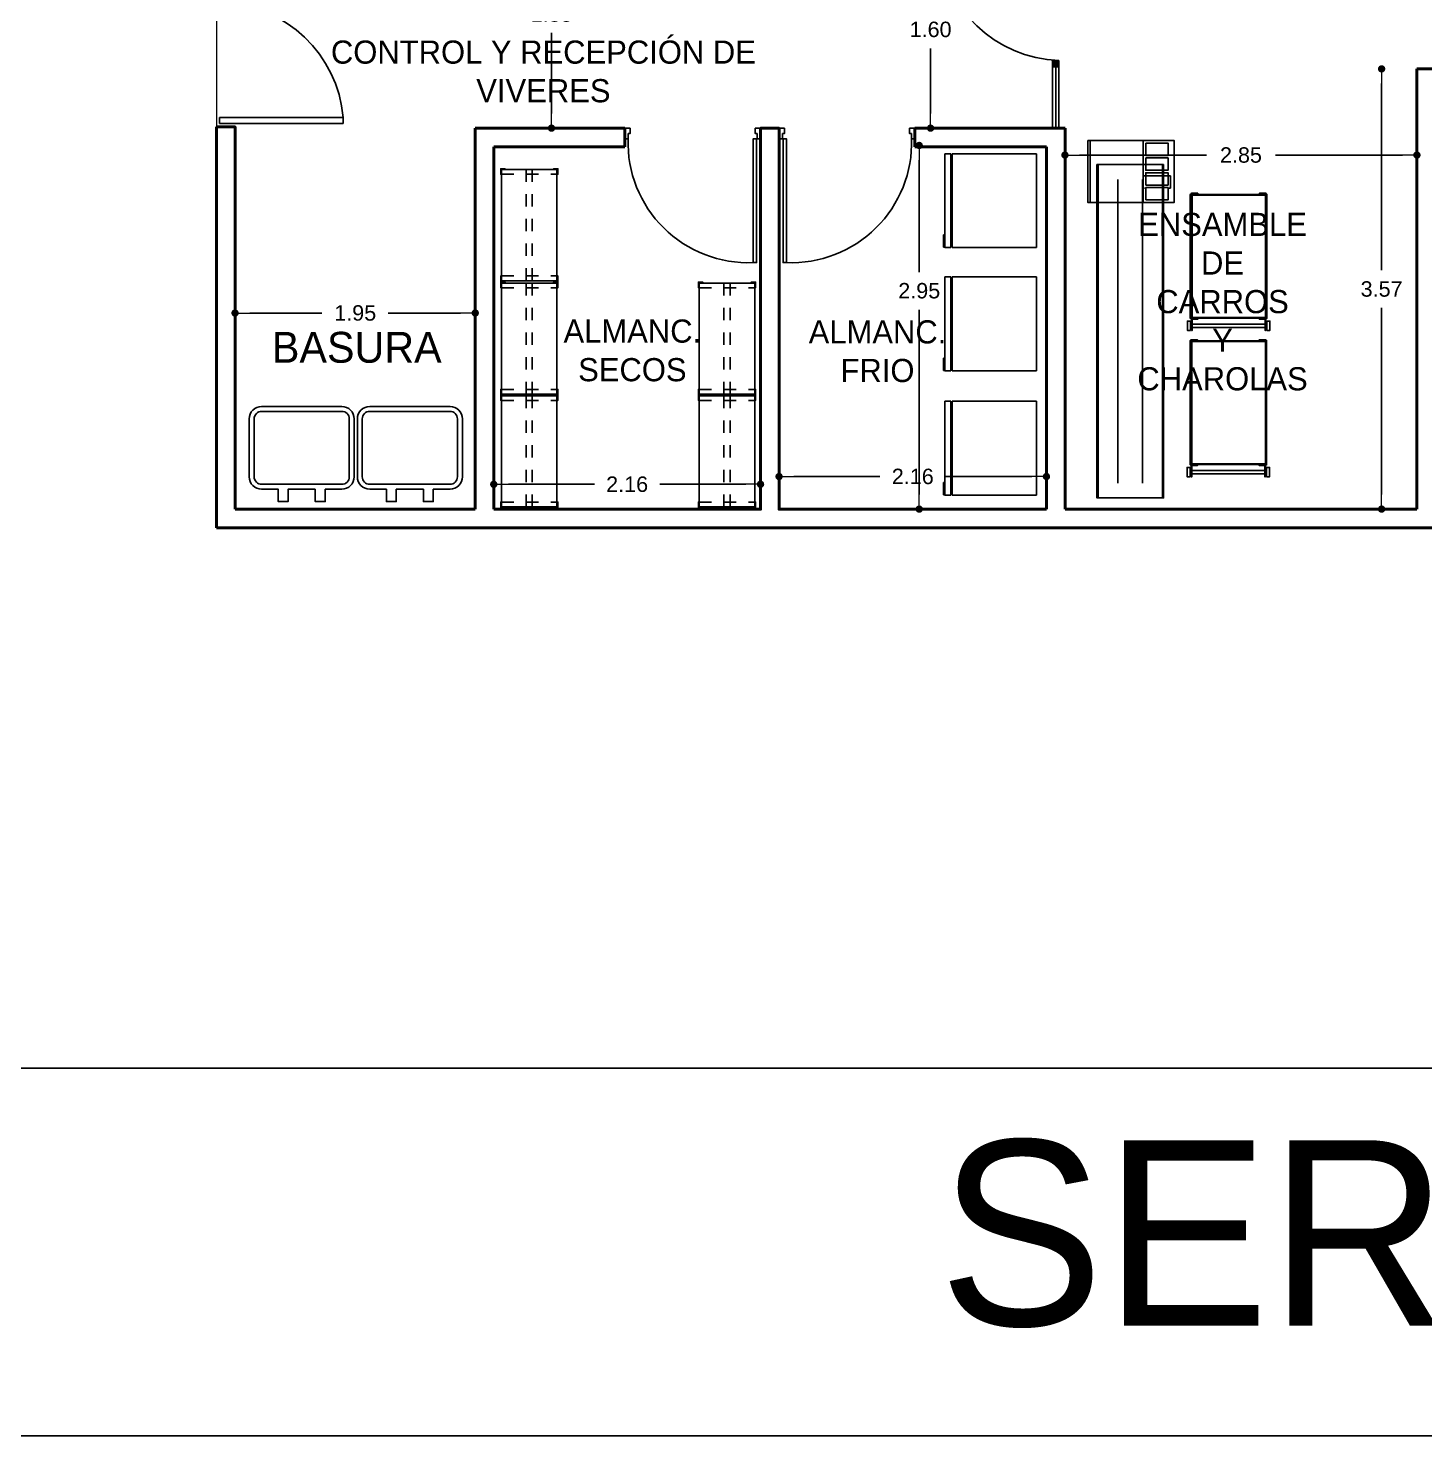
# Model space of a CAD drawing. Header units: millimetres. Extents: x 2523 to 2756, y 378 to 482.
# Drawn here: x 2678.3 to 2689.61, y 378.27 to 389.67 of the extents above; entities that cross this region are included whole.
import ezdxf
from ezdxf.enums import TextEntityAlignment as Align

# ---------------------------------------------------------------- set-up
doc = ezdxf.new("R2010")
doc.units = ezdxf.units.MM
doc.linetypes.add('HIDDEN5', pattern=[0.07, 0.04, -0.03])
doc.layers.get('Defpoints').update_dxf_attribs({"color": 8})
for name, color, linetype in [('C-MAESTRA', 253, 'Continuous'), ('CANCEL', 6, 'Continuous'), ('MOBILIARIO', 161, 'Continuous'), ('MS', 8, 'Continuous'), ('PUERTAS', 2, 'Continuous'), ('TEXTOS', 3, 'Continuous')]:
    doc.layers.add(name, color=color, linetype=linetype)
doc.layers.add('MUROS', color=7, linetype='Continuous', lineweight=50)
doc.layers.add('SUPERFICIE ACTUAL 2017', color=30, linetype='Continuous', lineweight=0)
doc.styles.add('A-03 PLANTA BAJA$0$HANDLET', font='handlet.shx')
doc.styles.add('Estilo_Generado_2', font='', dxfattribs={"height": 0.125})
doc.styles.add('STYLE1', font='GOTHIC.TTF')
doc.styles.get('Estilo_Generado_2').set_extended_font_data('Arial Occidental')
doc.dimstyles.new('Estilo_Generado__1', dxfattribs={"dimtxt": 0.125, "dimasz": 0.11875, "dimexe": 0.18, "dimexo": 0.2, "dimgap": 0.09, "dimtad": 0, "dimtih": 1, "dimtoh": 1, "dimzin": 0, "dimdsep": 46, "dimtxsty": 'Estilo_Generado_2', "dimblk": 'ARROWHEAD_11', "dimcen": 0.09, "dimse1": 1, "dimse2": 1, "dimclrd": 256, "dimclre": 7, "dimclrt": 7, "dimadec": 0, "dimazin": 0, "dimtfac": 1, "dimtmove": 0, "dimatfit": 3, "dimfxl": 1, "dimtolj": 1, "dimtzin": 0, "dimlwd": -1, "dimarcsym": 0})

# ---------------------------------------------------------------- blocks, each defined once
blk = doc.blocks.new('P110')
at = {"color": 2}
blk.add_lwpolyline([(0.032, 1.088), (0.032, 0.085), (0.032, 1.088), (0.059, 1.088), (0.059, 0.085), (0.032, 0.085)], close=True, dxfattribs=at)
for points in [[(0, 0.016), (0, 0), (0.043, 0), (0.043, 0.044), (0.028, 0.044), (0.028, 0.085), (0, 0.085), (0, 0.068)], [(1.1, 0.016), (1.1, 0), (1.057, 0), (1.057, 0.044), (1.072, 0.044), (1.072, 0.085), (1.1, 0.085), (1.1, 0.068)]]:
    blk.add_lwpolyline(points, dxfattribs=at)
at = {"color": 8}
blk.add_arc((0.1, 0.116), 0.973, 358.2021, 92.3627, dxfattribs=at)
blk = doc.blocks.new('A-03 PLANTA BAJA$0$849')
at = {"layer": 'MOBILIARIO'}
for p, q in [((-0.38, 0), (0.38, 0)), ((-0.38, 0), (-0.38, -0.682)), ((0.38, 0), (0.38, -0.682)), ((-0.38, -0.682), (0.38, -0.682)), ((-0.38, -0.692), (0.38, -0.692)), ((-0.38, -0.74), (-0.38, -0.692)), ((-0.377, -0.742), (-0.377, -0.752)), ((-0.277, -0.742), (-0.277, -0.752)), ((0.38, -0.692), (0.38, -0.74))]:
    blk.add_line(p, q, dxfattribs=at)
for points in [[(0.38, -0.74), (-0.38, -0.74)], [(-0.377, -0.742), (-0.277, -0.742)], [(-0.377, -0.752), (-0.277, -0.752)]]:
    blk.add_lwpolyline(points, dxfattribs=at)
at = {"layer": 'MOBILIARIO', "style": 'A-03 PLANTA BAJA$0$HANDLET'}
blk.add_attdef('849', text='', height=0.075, dxfattribs=at).set_placement((0.001, -0.409), align=Align.MIDDLE_CENTER)
blk = doc.blocks.new('10260204')
at = {"color": 8, "linetype": 'HIDDEN5'}
for p, q in [((0.05, -0.011), (0.05, -0.461)), ((0.873, -0.011), (0.873, -0.461)), ((0.011, -0.211), (0.911, -0.211)), ((0.011, -0.261), (0.911, -0.261))]:
    blk.add_line(p, q, dxfattribs=at)
for points in [[(0.05, -0.011), (0.05, -0.005), (0.005, -0.005), (0.005, -0.04), (0.011, -0.04)], [(0.873, -0.011), (0.873, -0.005), (0.918, -0.005), (0.918, -0.04), (0.911, -0.04)], [(0.05, -0.461), (0.05, -0.468), (0.005, -0.468), (0.005, -0.433), (0.011, -0.433)], [(0.873, -0.461), (0.873, -0.468), (0.918, -0.468), (0.918, -0.433), (0.911, -0.433)]]:
    blk.add_lwpolyline(points)
blk.add_lwpolyline([(0.011, -0.461), (0.011, -0.011), (0.911, -0.011), (0.911, -0.461)], close=True)
blk = doc.blocks.new('PK100')
at = {"layer": 'CANCEL'}
blk.add_lwpolyline([(-0.978, -0.025), (-0.978, 0.975), (-0.931, 0.975), (-0.931, -0.025), (-0.978, -0.025), (-0.978, 0.965)], dxfattribs=at)
blk.add_arc((-1.019, -0.041), 1.02, 2.3148, 85.014, dxfattribs=at)
blk = doc.blocks.new('BLOQUE NUTRICION$0$NUTRICION Y DIETETICA$0$NUTRICION$0$72560061')
at = {"color": 8}
for p, q in [((0, 0.309), (-0.026, 0.309)), ((-0.026, 0.295), (-0.026, -0.295)), ((0, 0.3), (0, 0.309)), ((0, -0.309), (-0.026, -0.309)), ((0, -0.3), (0, -0.309))]:
    blk.add_line(p, q, dxfattribs=at)
for points in [[(-1.076, 0.25), (-1.086, 0.25), (-1.086, 0.3, -0.414214), (-1.076, 0.31), (-0.076, 0.31, -0.414214), (-0.066, 0.3)], [(-1.076, -0.25), (-1.086, -0.25), (-1.086, -0.3, 0.414214), (-1.076, -0.31), (-0.076, -0.31, 0.414214), (-0.066, -0.3)]]:
    blk.add_lwpolyline(points, format="xyb", dxfattribs=at)
blk.add_lwpolyline([(-1.076, -0.3), (-1.076, 0.3), (-0.076, 0.3), (-0.076, -0.3)], close=True)
blk.add_lwpolyline([(-1.071, -0.3), (-1.071, 0.295), (-0.081, 0.295), (-0.081, -0.3)])
for points in [[(-0.066, 0.295), (-0.066, 0.25), (-0.076, 0.25)], [(-0.001, 0.309), (0.024, 0.309), (0.024, 0.334), (-0.051, 0.334), (-0.051, 0.309), (-0.026, 0.309), (-0.026, 0.3)], [(0, 0.295), (0, -0.295)], [(-0.066, -0.295), (-0.066, -0.25), (-0.076, -0.25)], [(-0.001, -0.309), (0.024, -0.309), (0.024, -0.334), (-0.051, -0.334), (-0.051, -0.309), (-0.026, -0.309), (-0.026, -0.3)]]:
    blk.add_lwpolyline(points, dxfattribs=at)
for points in [[(-0.069, 0.265), (-0.074, 0.265), (-0.074, 0.3), (0.024, 0.3), (0.024, 0.295), (-0.069, 0.295)], [(-0.069, -0.265), (-0.074, -0.265), (-0.074, -0.3), (0.024, -0.3), (0.024, -0.295), (-0.069, -0.295)]]:
    blk.add_lwpolyline(points, close=True, dxfattribs=at)
blk = doc.blocks.new('BLOQUE NUTRICION$0$NUTRICION Y DIETETICA$0$NUTRICION$0$72560152')
for p, q in [((0.5, -0.25), (0, -0.25)), ((0, -0.68), (0.5, -0.68))]:
    blk.add_line(p, q)
for points in [[(0.5, -0.7), (0.5, 0), (0, 0), (0, -0.7)], [(0.02, -0.23), (0.12, -0.23), (0.12, -0.05), (0.02, -0.05)], [(0.14, -0.23), (0.24, -0.23), (0.24, -0.05), (0.14, -0.05)], [(0.36, -0.23), (0.26, -0.23), (0.26, -0.05), (0.36, -0.05)], [(0.48, -0.23), (0.48, -0.05), (0.38, -0.05), (0.38, -0.23)]]:
    blk.add_lwpolyline(points, close=True)
blk = doc.blocks.new('A-03 PLANTA BAJA$0$BASURA')
for points in [[(0.3, -0.1), (0.08, -0.1), (0.08, 0), (0, 0), (0, -0.1), (-0.135, -0.1, 0.414214), (-0.235, -0.2), (-0.235, -0.67, 0.414214), (-0.135, -0.77), (0.515, -0.77, 0.414214), (0.615, -0.67), (0.615, -0.2, 0.414214), (0.515, -0.1), (0.38, -0.1), (0.38, 0), (0.3, 0)], [(-0.135, -0.73), (0.515, -0.73, 0.414214), (0.575, -0.67), (0.575, -0.2, 0.414214), (0.515, -0.14), (-0.135, -0.14, 0.414214), (-0.195, -0.2), (-0.195, -0.67, 0.414214)]]:
    blk.add_lwpolyline(points, format="xyb", close=True)
blk = doc.blocks.new('ARROWHEAD_11')
at = {"color": 0, "linetype": 'Continuous', "lineweight": 0}
blk.add_line((0, 0), (-1, 0), dxfattribs=at)
at = {"color": 0, "linetype": 'Continuous', "lineweight": 0, "const_width": 0.25, "flags": 128}
blk.add_lwpolyline([(-0.125, 0, 1), (0.125, 0, 1)], format="xyb", close=True, dxfattribs=at)
blk = doc.blocks.new('*D443')
at = {"layer": 'C-MAESTRA', "transparency": 16777216}
for p, q in [((2686.813, 388.638), (2687.839, 388.638)), ((2689.426, 388.638), (2688.4, 388.638))]:
    blk.add_line(p, q, dxfattribs=at)
at = {"layer": 'Defpoints', "color": 0, "transparency": 16777216}
for p in [(2686.694, 388.866), (2689.544, 388.866), (2689.544, 388.638)]:
    blk.add_point(p, dxfattribs=at)
at = {"layer": 'C-MAESTRA', "transparency": 16777216, "xscale": 0.11875, "yscale": 0.11875, "zscale": 0.11875, "rotation": 180}
blk.add_blockref('ARROWHEAD_11', (2686.694, 388.638), dxfattribs=at)
at = {"layer": 'C-MAESTRA', "transparency": 16777216, "xscale": 0.11875, "yscale": 0.11875, "zscale": 0.11875}
blk.add_blockref('ARROWHEAD_11', (2689.544, 388.638), dxfattribs=at)
at = {"layer": 'C-MAESTRA', "color": 7, "transparency": 16777216, "insert": (2688.119, 388.638), "char_height": 0.125, "attachment_point": 5, "style": 'Estilo_Generado_2'}
blk.add_mtext('\\A1;2.85', dxfattribs=at)
blk = doc.blocks.new('*D444')
at = {"layer": 'C-MAESTRA', "transparency": 16777216}
for p, q in [((2689.258, 389.217), (2689.258, 387.706)), ((2689.258, 385.889), (2689.258, 387.401))]:
    blk.add_line(p, q, dxfattribs=at)
at = {"layer": 'Defpoints', "color": 0, "transparency": 16777216}
for p in [(2689.544, 389.336), (2689.258, 385.771), (2689.544, 385.771)]:
    blk.add_point(p, dxfattribs=at)
at = {"layer": 'C-MAESTRA', "transparency": 16777216, "xscale": 0.11875, "yscale": 0.11875, "zscale": 0.11875}
for p, rotation in [((2689.258, 389.336), 90), ((2689.258, 385.771), 270)]:
    blk.add_blockref('ARROWHEAD_11', p, dxfattribs=dict(at, rotation=rotation))
at = {"layer": 'C-MAESTRA', "color": 7, "transparency": 16777216, "insert": (2689.258, 387.553), "char_height": 0.125, "attachment_point": 5, "style": 'Estilo_Generado_2'}
blk.add_mtext('\\A1;3.57', dxfattribs=at)
blk = doc.blocks.new('*D445')
at = {"layer": 'C-MAESTRA', "transparency": 16777216}
for p, q in [((2684.498, 386.035), (2685.196, 386.035)), ((2686.426, 386.035), (2685.728, 386.035))]:
    blk.add_line(p, q, dxfattribs=at)
at = {"layer": 'Defpoints', "color": 0, "transparency": 16777216}
for p in [(2686.544, 386.035), (2684.379, 385.771), (2686.544, 385.771)]:
    blk.add_point(p, dxfattribs=at)
at = {"layer": 'C-MAESTRA', "transparency": 16777216, "xscale": 0.11875, "yscale": 0.11875, "zscale": 0.11875, "rotation": 180}
blk.add_blockref('ARROWHEAD_11', (2684.379, 386.035), dxfattribs=at)
at = {"layer": 'C-MAESTRA', "transparency": 16777216, "xscale": 0.11875, "yscale": 0.11875, "zscale": 0.11875}
blk.add_blockref('ARROWHEAD_11', (2686.544, 386.035), dxfattribs=at)
at = {"layer": 'C-MAESTRA', "color": 7, "transparency": 16777216, "insert": (2685.462, 386.035), "char_height": 0.125, "attachment_point": 5, "style": 'Estilo_Generado_2'}
blk.add_mtext('\\A1;2.16', dxfattribs=at)
blk = doc.blocks.new('*D446')
at = {"layer": 'C-MAESTRA', "transparency": 16777216}
for p, q in [((2682.188, 385.972), (2682.884, 385.972)), ((2684.111, 385.972), (2683.415, 385.972))]:
    blk.add_line(p, q, dxfattribs=at)
at = {"layer": 'Defpoints', "color": 0, "transparency": 16777216}
for p in [(2684.229, 385.972), (2682.069, 385.771), (2684.229, 385.771)]:
    blk.add_point(p, dxfattribs=at)
at = {"layer": 'C-MAESTRA', "transparency": 16777216, "xscale": 0.11875, "yscale": 0.11875, "zscale": 0.11875, "rotation": 180}
blk.add_blockref('ARROWHEAD_11', (2682.069, 385.972), dxfattribs=at)
at = {"layer": 'C-MAESTRA', "transparency": 16777216, "xscale": 0.11875, "yscale": 0.11875, "zscale": 0.11875}
blk.add_blockref('ARROWHEAD_11', (2684.229, 385.972), dxfattribs=at)
at = {"layer": 'C-MAESTRA', "color": 7, "transparency": 16777216, "insert": (2683.149, 385.972), "char_height": 0.125, "attachment_point": 5, "style": 'Estilo_Generado_2'}
blk.add_mtext('\\A1;2.16', dxfattribs=at)
blk = doc.blocks.new('*D447')
at = {"layer": 'C-MAESTRA', "transparency": 16777216}
for p, q in [((2685.514, 388.597), (2685.514, 387.691)), ((2685.514, 385.889), (2685.514, 387.386))]:
    blk.add_line(p, q, dxfattribs=at)
at = {"layer": 'Defpoints', "color": 0, "transparency": 16777216}
for p in [(2685.479, 388.716), (2685.479, 385.771), (2685.514, 385.771)]:
    blk.add_point(p, dxfattribs=at)
at = {"layer": 'C-MAESTRA', "transparency": 16777216, "xscale": 0.11875, "yscale": 0.11875, "zscale": 0.11875}
for p, rotation in [((2685.514, 388.716), 90), ((2685.514, 385.771), 270)]:
    blk.add_blockref('ARROWHEAD_11', p, dxfattribs=dict(at, rotation=rotation))
at = {"layer": 'C-MAESTRA', "color": 7, "transparency": 16777216, "insert": (2685.514, 387.539), "char_height": 0.125, "attachment_point": 5, "style": 'Estilo_Generado_2'}
blk.add_mtext('\\A1;2.95', dxfattribs=at)
blk = doc.blocks.new('*D448')
at = {"layer": 'C-MAESTRA', "transparency": 16777216}
for p, q in [((2685.606, 390.335), (2685.606, 389.807)), ((2685.606, 388.974), (2685.606, 389.502))]:
    blk.add_line(p, q, dxfattribs=at)
at = {"layer": 'Defpoints', "color": 0, "transparency": 16777216}
for p in [(2685.514, 390.454), (2685.514, 388.856), (2685.606, 388.856)]:
    blk.add_point(p, dxfattribs=at)
at = {"layer": 'C-MAESTRA', "transparency": 16777216, "xscale": 0.11875, "yscale": 0.11875, "zscale": 0.11875}
for p, rotation in [((2685.606, 390.454), 90), ((2685.606, 388.856), 270)]:
    blk.add_blockref('ARROWHEAD_11', p, dxfattribs=dict(at, rotation=rotation))
at = {"layer": 'C-MAESTRA', "color": 7, "transparency": 16777216, "insert": (2685.606, 389.655), "char_height": 0.125, "attachment_point": 5, "style": 'Estilo_Generado_2'}
blk.add_mtext('\\A1;1.60', dxfattribs=at)
blk = doc.blocks.new('*D455')
at = {"layer": 'C-MAESTRA', "transparency": 16777216}
for p, q in [((2682.537, 390.585), (2682.537, 389.932)), ((2682.537, 388.974), (2682.537, 389.627))]:
    blk.add_line(p, q, dxfattribs=at)
at = {"layer": 'Defpoints', "color": 0, "transparency": 16777216}
for p in [(2682.524, 390.704), (2682.537, 390.704), (2682.524, 388.856)]:
    blk.add_point(p, dxfattribs=at)
at = {"layer": 'C-MAESTRA', "transparency": 16777216, "xscale": 0.11875, "yscale": 0.11875, "zscale": 0.11875}
for p, rotation in [((2682.537, 390.704), 90), ((2682.537, 388.856), 270)]:
    blk.add_blockref('ARROWHEAD_11', p, dxfattribs=dict(at, rotation=rotation))
at = {"layer": 'C-MAESTRA', "color": 7, "transparency": 16777216, "insert": (2682.537, 389.78), "char_height": 0.125, "attachment_point": 5, "style": 'Estilo_Generado_2'}
blk.add_mtext('\\A1;1.85', dxfattribs=at)
blk = doc.blocks.new('*D456')
at = {"layer": 'C-MAESTRA', "transparency": 16777216}
for p, q in [((2680.093, 387.359), (2680.678, 387.359)), ((2681.801, 387.359), (2681.215, 387.359))]:
    blk.add_line(p, q, dxfattribs=at)
at = {"layer": 'Defpoints', "color": 0, "transparency": 16777216}
for p in [(2679.974, 387.359), (2679.974, 387.243), (2681.919, 387.243)]:
    blk.add_point(p, dxfattribs=at)
at = {"layer": 'C-MAESTRA', "transparency": 16777216, "xscale": 0.11875, "yscale": 0.11875, "zscale": 0.11875}
for p, rotation in [((2679.974, 387.359), 179.9999999999899), ((2681.919, 387.359), 359.9999999999899)]:
    blk.add_blockref('ARROWHEAD_11', p, dxfattribs=dict(at, rotation=rotation))
at = {"layer": 'C-MAESTRA', "color": 7, "transparency": 16777216, "insert": (2680.947, 387.359), "char_height": 0.125, "attachment_point": 5, "style": 'Estilo_Generado_2'}
blk.add_mtext('\\A1;1.95', dxfattribs=at)

msp = doc.modelspace()

# ---------------------------------------------------------------- linework, layer by layer
at = {"layer": 'CANCEL'}
for p, q in [((2686.5944, 389.4037), (2686.5944, 388.8556)), ((2686.6194, 389.4037), (2686.6194, 388.8556)), ((2686.6444, 389.4037), (2686.6444, 388.8556))]:
    msp.add_line(p, q, dxfattribs=at)
msp.add_lwpolyline([(2686.5944, 389.4037), (2686.6444, 389.4037), (2686.6444, 389.3537), (2686.5944, 389.3537)], close=True, dxfattribs=at)
msp.add_solid([(2686.5944, 389.4037), (2686.6444, 389.4037), (2686.5944, 389.3537), (2686.6444, 389.3537)], dxfattribs=at)
at = {"layer": 'Defpoints'}
msp.add_lwpolyline([(2522.655, 381.2436), (2736.8942, 381.2436)], dxfattribs=at)
at = {"layer": 'MOBILIARIO'}
for p, q in [((2686.9627, 388.5616, -0.0001), (2686.9627, 385.8616, -0.0001)), ((2687.4827, 385.8616, -0.0001), (2687.4827, 388.5616, -0.0001)), ((2687.1227, 388.4416, -0.0001), (2687.1227, 385.9816, -0.0001)), ((2687.3227, 385.9816, -0.0001), (2687.3227, 388.4416, -0.0001)), ((2687.5486, 388.4696, -0.0001), (2687.3286, 388.4696, -0.0001)), ((2687.3286, 388.4696, -0.0001), (2687.3286, 388.3696, -0.0001)), ((2687.5486, 388.3696, -0.0001), (2687.5486, 388.4696, -0.0001)), ((2687.3386, 388.3696, -0.0001), (2687.3286, 388.3696, -0.0001)), ((2687.5486, 388.3696, -0.0001), (2687.5386, 388.3696, -0.0001))]:
    msp.add_line(p, q, dxfattribs=at)
msp.add_lwpolyline([(2687.4927, 388.5616), (2686.9527, 388.5616), (2686.9527, 385.8616), (2687.4927, 385.8616)], close=True, dxfattribs=at)
at = {"layer": 'MS'}
msp.add_lwpolyline([(2677.5093, 378.2662), (2736.8942, 378.2662)], dxfattribs=at)
at = {"layer": 'MUROS'}
for p, q in [((2689.5444, 389.3361), (2689.5444, 385.7706)), ((2679.8244, 388.8656), (2679.8244, 385.6206)), ((2682.0694, 388.8556), (2681.9194, 388.8556)), ((2681.9194, 388.8556), (2681.9194, 388.7056)), ((2682.0694, 388.8556), (2681.9194, 388.8556)), ((2681.9194, 388.8556), (2683.1294, 388.8556)), ((2683.1294, 388.8556), (2683.1294, 388.7056)), ((2685.4794, 388.8556), (2685.4794, 388.7056)), ((2685.6194, 388.8556), (2685.4794, 388.8556)), ((2685.6194, 388.8556), (2686.6944, 388.8556)), ((2686.6944, 388.8556), (2686.6944, 385.7706)), ((2681.9194, 388.7156), (2681.9194, 385.7706)), ((2682.0694, 388.7056), (2682.0694, 385.7706)), ((2683.1294, 388.7056), (2682.0694, 388.7056)), ((2685.4794, 388.7056), (2686.5444, 388.7056)), ((2686.5444, 388.7056), (2686.5444, 385.7706)), ((2681.9194, 385.7706), (2679.9744, 385.7706)), ((2689.5444, 385.7706), (2686.6944, 385.7706)), ((2687.2944, 385.6206), (2679.8244, 385.6206)), ((2687.1444, 385.6206), (2694.3744, 385.6206))]:
    msp.add_line(p, q, dxfattribs=at)
for points in [[(2689.6944, 389.3361), (2689.5444, 389.3361)], [(2679.8244, 388.8656), (2679.9744, 388.8656), (2679.9744, 385.7706)], [(2686.5444, 385.7706), (2684.3794, 385.7706), (2684.3794, 388.8556), (2684.2294, 388.8556), (2684.2294, 385.7706), (2682.0694, 385.7706)]]:
    msp.add_lwpolyline(points, dxfattribs=at)
at = {"layer": 'SUPERFICIE ACTUAL 2017'}
msp.add_lwpolyline([(2679.8244, 390.8537), (2679.8244, 385.6206)], dxfattribs=at)

# ---------------------------------------------------------------- block references
at = {"layer": 'CANCEL', "ltscale": 0.5, "xscale": -1}
for p, rotation in [((2686.6444, 389.4037), 90), ((2679.8744, 389.8728), 270)]:
    msp.add_blockref('PK100', p, dxfattribs=dict(at, rotation=rotation))
at = {"layer": 'MOBILIARIO', "extrusion": (-2.98961e-12, 0.001185, -0.999999), "zscale": -0.9999999999998322, "rotation": 89.9999999999998}
msp.add_blockref('BLOQUE NUTRICION$0$NUTRICION Y DIETETICA$0$NUTRICION$0$72560152', (-2687.5784, 388.2551, 0.4604), dxfattribs=at)
at = {"layer": 'MOBILIARIO', "xscale": -1, "rotation": 269.9999982047276}
for p in [(2686.4627, 388.2683), (2686.4627, 387.2714), (2686.4627, 386.2644)]:
    msp.add_blockref('A-03 PLANTA BAJA$0$849', p, dxfattribs=at)
at = {"layer": 'MOBILIARIO', "linetype": 'Continuous', "rotation": 90.00000000000001}
for p in [(2682.12, 387.61), (2682.12, 386.691), (2683.7212, 386.691), (2682.12, 385.7783), (2683.7212, 385.7783)]:
    msp.add_blockref('10260204', p, dxfattribs=at)
at = {"layer": 'MOBILIARIO', "extrusion": (2.98962e-12, -0.001185, 0.999999), "xscale": -1, "rotation": 90.00000000000024}
for p in [(2688.0192, 387.242, -0.4598), (2688.0172, 386.0569, -0.4584)]:
    msp.add_blockref('BLOQUE NUTRICION$0$NUTRICION Y DIETETICA$0$NUTRICION$0$72560061', p, dxfattribs=at)
at = {"layer": 'MOBILIARIO', "extrusion": (-3.72976e-07, 3.21517e-07, 1), "xscale": -1, "rotation": 180.0002623652564}
for p in [(2680.324, 385.8323, -0.0009), (2681.1997, 385.8323, -0.0009)]:
    msp.add_blockref('A-03 PLANTA BAJA$0$BASURA', p, dxfattribs=at)
at = {"layer": 'PUERTAS', "rotation": 180}
msp.add_blockref('P110', (2684.2294, 388.8556), dxfattribs=at)
at = {"layer": 'PUERTAS', "xscale": -1, "rotation": 180}
msp.add_blockref('P110', (2684.3794, 388.8556), dxfattribs=at)

# ---------------------------------------------------------------- texts
at = {"layer": 'Defpoints', "insert": (2697.542, 380.6598), "char_height": 1.5, "width": 50.411832, "attachment_point": 2, "style": 'STYLE1'}
msp.add_mtext('SERVICIOS GENERALES', dxfattribs=at)
at = {"layer": 'TEXTOS', "attachment_point": 5, "style": 'STYLE1'}
for s, insert, char_height, width in [('CONTROL Y RECEPCIÓN DE VIVERES', (2682.4709, 389.3144), 0.1875, 4.279032), ('ENSAMBLE DE CARROS Y CHAROLAS', (2687.97, 387.4502, 0.0007), 0.1875, 1.121381), ('ALMANC. SECOS', (2683.1912, 387.0552, 0.0073), 0.1875, 1.121381), ('ALMANC. FRIO', (2685.1761, 387.0486, 0.0073), 0.1875, 1.121381), ('BASURA', (2680.9598, 387.0797), 0.25, 2.085049)]:
    msp.add_mtext(s, dxfattribs=dict(at, insert=insert, char_height=char_height, width=width))

# ---------------------------------------------------------------- dimensions: what is measured, and where the dimension line sits
at = {"layer": 'C-MAESTRA'}
for p1, p2, distance, picture, middle in [((2682.5244, 388.8556), (2682.5244, 390.7037), -0.0121, '*D455', (2682.5365, 389.7796)), ((2685.5135, 390.4537), (2685.5135, 388.8556), 0.0928, '*D448', (2685.6063, 389.6546)), ((2689.5444, 389.3361), (2689.5444, 385.7706), -0.2863, '*D444', (2689.2581, 387.5533)), ((2686.6944, 388.8656), (2689.5444, 388.8656), -0.2276, '*D443', (2688.1194, 388.638)), ((2681.91941, 387.24309), (2679.9744, 387.24309), -0.11581, '*D456', (2680.9469, 387.3589)), ((2684.37941, 385.77059), (2686.5444, 385.77059), 0.26438, '*D445', (2685.4619, 386.03497)), ((2682.0694, 385.7706), (2684.2294, 385.7706), 0.2012, '*D446', (2683.1494, 385.9718))]:
    dim = msp.add_aligned_dim(p1=p1, p2=p2, distance=distance, dimstyle='Estilo_Generado__1', dxfattribs=at)
    dim.commit()
    dim.dimension.update_dxf_attribs({"geometry": picture, "text_midpoint": middle})
dim = msp.add_linear_dim(base=(2685.5135011587, 385.7705894098), p1=(2685.4794050486, 388.7155894098), p2=(2685.4794050486, 385.7705894098), angle=270, dimstyle='Estilo_Generado__1', dxfattribs=at)
dim.commit()
dim.dimension.update_dxf_attribs({"geometry": '*D447', "text_midpoint": (2685.5135011587, 387.5389292902), "dimtype": 161})

doc.saveas('drawing.dxf')
